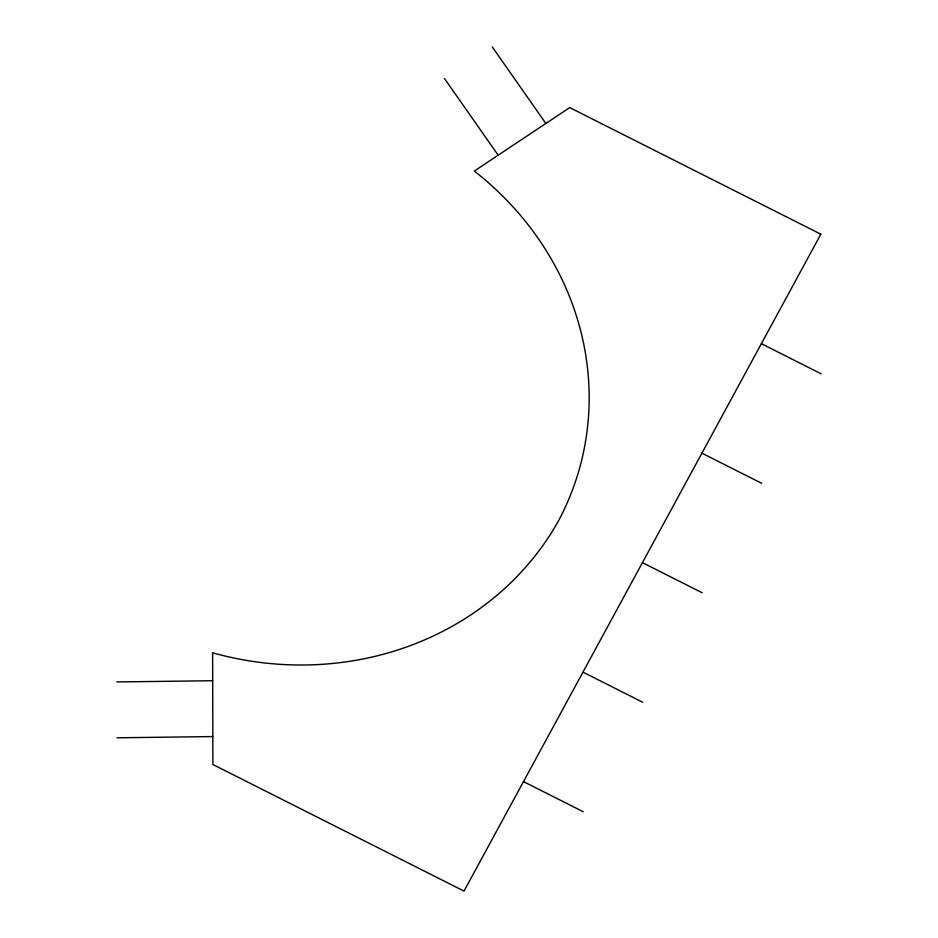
<?xml version="1.0" encoding="UTF-8"?>
<svg xmlns="http://www.w3.org/2000/svg" width="938" height="938" viewBox="0 0 938 938"><rect width="100%" height="100%" fill="white"/><g stroke="black" fill="none" stroke-linecap="round" stroke-linejoin="round"><path stroke-width="1.41" d="M116.828 681.938L212.692 680.73M116.957 737.796L212.82 736.576M761.375 343.683L821.172 373.816M701.905 453.16L761.703 483.305M642.436 562.648L702.222 592.793M582.967 672.136L642.753 702.269M523.486 781.612L583.284 811.757M492.251 46.9L545.869 123.464M444.542 78.64L498.16 155.204M820.844 234.195L464.017 891.1L212.891 764.505L212.633 652.801A305.049 282.033 16.1 0 0 558.72 520.449A305.049 282.033 16.1 0 0 474.3 171.068L569.718 107.6L820.844 234.195"/></g></svg>
